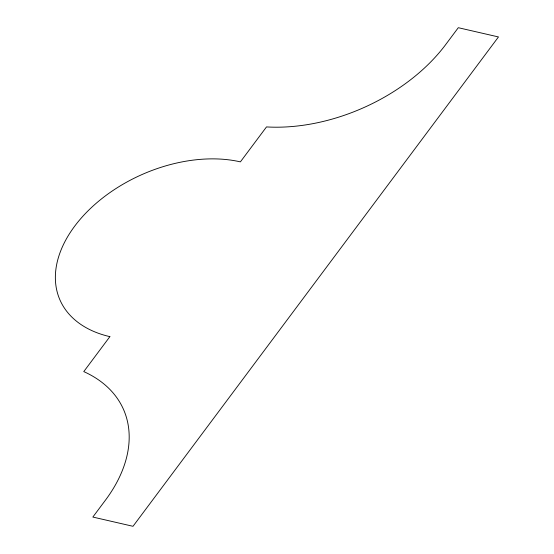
<?xml version="1.0" encoding="UTF-8"?>
<svg xmlns="http://www.w3.org/2000/svg" width="554" height="554" viewBox="0 0 554 554"><rect width="100%" height="100%" fill="white"/><g stroke="black" fill="none" stroke-linecap="round" stroke-linejoin="round"><path stroke-width="0.83" d="M109.879 336.645L83.772 371.596A154.608 100.412 -23.8 0 1 105.89 499.576L92.843 517.055L133.008 526.3L498.468 36.945L458.296 27.7L445.243 45.179A154.608 100.412 -23.8 0 1 266.502 126.921L240.394 161.872A125.841 81.729 -23.8 0 0 74.707 226.136A125.841 81.729 -23.8 0 0 109.879 336.645"/></g></svg>
